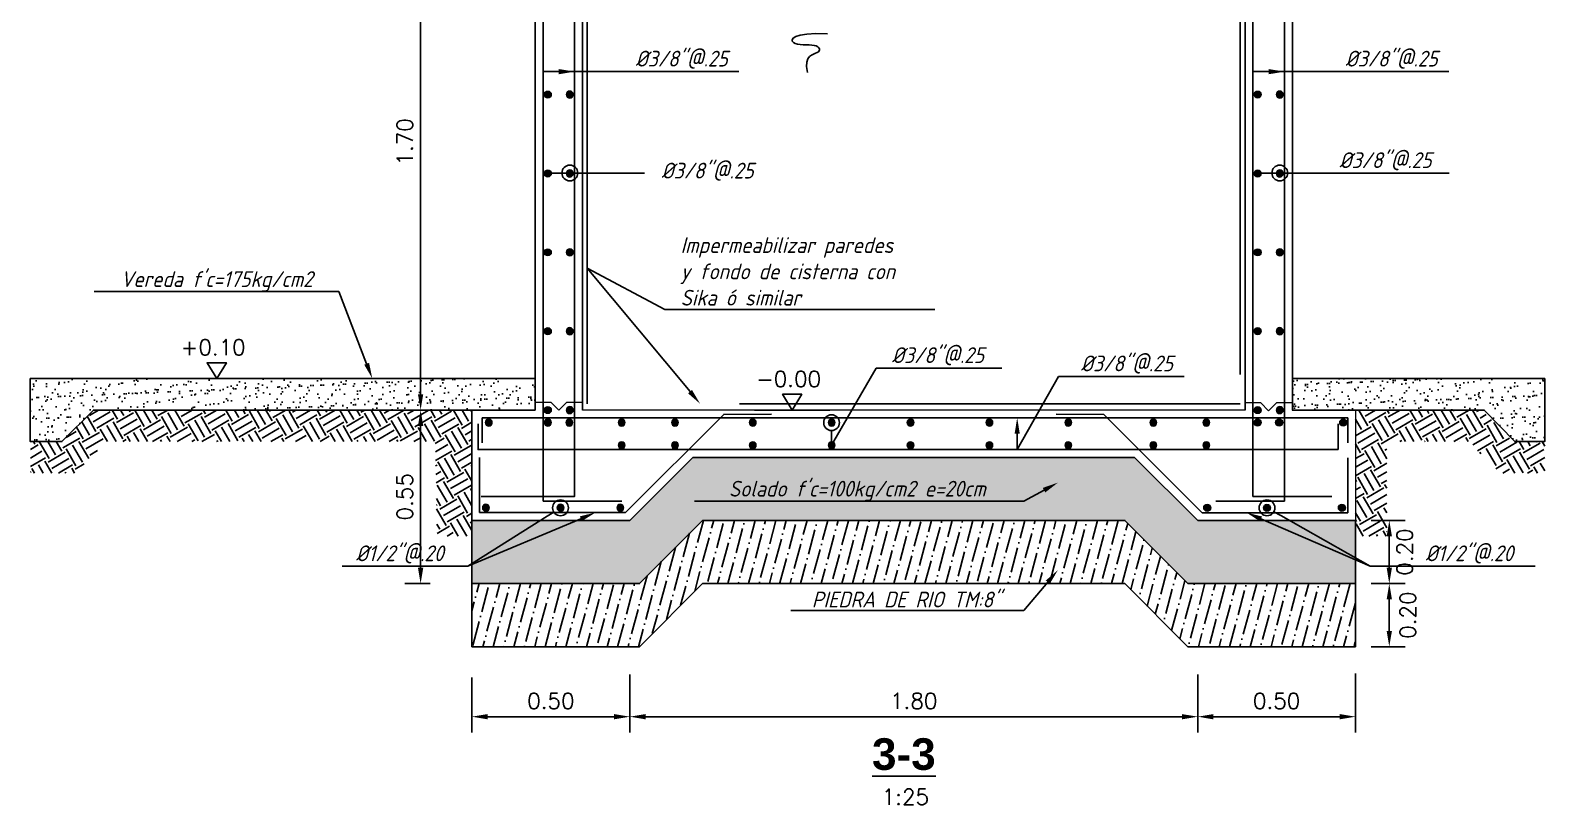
# Model space of a CAD drawing. Header units: metres. Extents: x -90 to 2507, y -28 to 972.
# Drawn here: x -80.724 to -75.924, y -12.879 to -10.424 of the extents above; entities that cross this region are included whole.
import ezdxf
from ezdxf import colors
from ezdxf.entities.mleader import LeaderData, LeaderLine
from ezdxf.enums import TextEntityAlignment as Align
from ezdxf.math import Vec2, Vec3

# ---------------------------------------------------------------- set-up
doc = ezdxf.new("R2010")
doc.units = ezdxf.units.M
doc.linetypes.add('HIDDEN', pattern=[9.525, 6.35, -3.175])
for name, color, linetype in [('A-NIVELES', 7, 'Continuous'), ('A-PISO', 9, 'Continuous'), ('C-CASCO-01', 1, 'Continuous'), ('C-FIERRO-04', 4, 'Continuous'), ('G-achurado', 9, 'Continuous'), ('G-acotado', 8, 'Continuous'), ('G-proyecciones', 2, 'HIDDEN'), ('G-textos-notas', 7, 'Continuous'), ('G-textos-titulos', 4, 'Continuous')]:
    doc.layers.add(name, color=color, linetype=linetype)
doc.layers.add('C - SECCIONES - CASCOS', color=10, linetype='Continuous', lineweight=15)
doc.layers.add('C - SECCIONES - REFUERZOS', color=8, linetype='Continuous', lineweight=20)
doc.styles.add('01COTAS', font='romans.shx')
doc.styles.add('25-NOTAS', font='romans.shx', dxfattribs={"height": 0.05})
doc.styles.add('25-TITULO', font='arialbd.ttf', dxfattribs={"height": 0.1})
doc.styles.add('PRISMA-TEXTOS-GENERALES', font='isocp.shx', dxfattribs={"oblique": 15})
doc.styles.add('ROMANS', font='romans.shx')
doc.dimstyles.new('DIM-25-PLANTA', dxfattribs={"dimscale": 0.025, "dimtxt": 2, "dimasz": 2, "dimexe": 2, "dimexo": 2, "dimgap": 1, "dimtad": 1, "dimzin": 1, "dimdsep": 46, "dimtxsty": '01COTAS', "dimcen": 25, "dimclrd": 256, "dimclre": 256, "dimclrt": 7, "dimadec": 0, "dimazin": 0, "dimtfac": 1, "dimtmove": 2, "dimatfit": 3, "dimfxl": 1, "dimtolj": 1, "dimtzin": 0, "dimarcsym": 0})
pattern_1 = [(82.5, (-4.801193, -3.69681), (-0.03517533, 0.032948178), [0, -0.038, 0, -0.0425, 0, -0.040625]), (52.5, (-4.80119, -3.69681), (-0.01860344, 0.081174493), [0, -0.0205, 0, -0.03425, 0, -0.013125]), (12.5, (-4.822937, -3.718553), (0.054950732, 0.05515081), [0, -0.0125, 0, -0.045, 0, -0.05875]), (2.5, (-4.822937, -3.71855), (0.037626054, 0.06865657), [0, -0.00625, 0, -0.0295, 0, -0.03375])]
pattern_2 = [(30, (-4.80119, -3.69681), (0.02287659, 0.08537659), [0.0625, -0.0625]), (30, (-4.81291, -3.67651), (0.02287659, 0.08537659), [0.0625, -0.0625]), (30, (-4.82463, -3.656214), (0.02287659, 0.08537659), [0.0625, -0.0625]), (120, (-4.82177, -3.64554), (-0.08537659, 0.02287659), [0.0625, -0.0625]), (120, (-4.801473, -3.633824), (-0.08537659, 0.02287659), [0.0625, -0.0625]), (120, (-4.781176, -3.622105), (-0.08537659, 0.02287659), [0.0625, -0.0625])]

# ---------------------------------------------------------------- blocks, each defined once
blk = doc.blocks.new('*D397')
at = {"layer": 'Defpoints', "color": 0, "transparency": 16777216}
for p in [(-79.4868, -11.628), (-79.4064, -11.628), (-79.4064, -12.178)]:
    blk.add_point(p, dxfattribs=at)
at = {"layer": 'G-acotado', "lineweight": -2, "transparency": 16777216}
for p, q in [((-79.4564, -11.628), (-79.5368, -11.628)), ((-79.4868, -12.128), (-79.4868, -11.678)), ((-79.4564, -12.178), (-79.5368, -12.178))]:
    blk.add_line(p, q, dxfattribs=at)
at = {"layer": 'G-acotado', "transparency": 16777216}
for points in [[(-79.4952, -11.678), (-79.4785, -11.678), (-79.4868, -11.628)], [(-79.4952, -12.128), (-79.4785, -12.128), (-79.4868, -12.178)]]:
    blk.add_solid(points, dxfattribs=at)
at = {"layer": 'G-acotado', "color": 7, "transparency": 16777216, "insert": (-79.5368, -11.903), "char_height": 0.05, "attachment_point": 5, "rotation": 90, "style": '01COTAS'}
blk.add_mtext('\\A1;0.55', dxfattribs=at)
blk = doc.blocks.new('*D398')
at = {"layer": 'Defpoints', "color": 0, "transparency": 16777216}
for p in [(-79.4868, -9.928), (-79.3062, -9.928), (-79.4064, -11.628)]:
    blk.add_point(p, dxfattribs=at)
at = {"layer": 'G-acotado', "lineweight": -2, "transparency": 16777216}
for p, q in [((-79.3562, -9.928), (-79.5368, -9.928)), ((-79.4868, -11.578), (-79.4868, -9.978)), ((-79.4564, -11.628), (-79.5368, -11.628))]:
    blk.add_line(p, q, dxfattribs=at)
at = {"layer": 'G-acotado', "transparency": 16777216}
for points in [[(-79.4952, -9.978), (-79.4785, -9.978), (-79.4868, -9.928)], [(-79.4952, -11.578), (-79.4785, -11.578), (-79.4868, -11.628)]]:
    blk.add_solid(points, dxfattribs=at)
at = {"layer": 'G-acotado', "color": 7, "transparency": 16777216, "insert": (-79.5368, -10.778), "char_height": 0.05, "attachment_point": 5, "rotation": 90, "style": '01COTAS'}
blk.add_mtext('\\A1;1.70', dxfattribs=at)
blk = doc.blocks.new('PUNTO FIERRO')
at = {"layer": 'C - SECCIONES - REFUERZOS', "const_width": 0.0125}
blk.add_lwpolyline([(-0.00625, 0, 1), (0.00625, 0, 1)], format="xyb", close=True, dxfattribs=at)
at = {"layer": 'C - SECCIONES - REFUERZOS'}
blk.add_circle((0, 0), 0.0125, dxfattribs=at)
blk = doc.blocks.new('ARTIGAL EST E01E35 160414 MUROS REVISADOS$0$PUNTO FIERRO')
at = {"layer": 'C - SECCIONES - REFUERZOS', "const_width": 0.0125}
blk.add_lwpolyline([(-0.00625, 0, 1), (0.00625, 0, 1)], format="xyb", close=True, dxfattribs=at)
at = {"layer": 'C - SECCIONES - REFUERZOS'}
blk.add_circle((0, 0), 0.0125, dxfattribs=at)
blk = doc.blocks.new('REFUERZO')
at = {"layer": 'C - SECCIONES - REFUERZOS'}
blk.add_circle((-120.1774, -135.1279), 0.0112, dxfattribs=at)
at = {"layer": 'C - SECCIONES - REFUERZOS', "xscale": 0.900000000372529, "yscale": 0.900000000372529, "zscale": 0.900000000372529, "rotation": 180}
blk.add_blockref('ARTIGAL EST E01E35 160414 MUROS REVISADOS$0$PUNTO FIERRO', (-120.1774, -135.1279), dxfattribs=at)
blk = doc.blocks.new('_DotBlank')
at = {"color": 0, "linetype": 'ByBlock', "lineweight": -2}
blk.add_line((-0.5, 0), (-1, 0), dxfattribs=at)
blk.add_circle((0, 0), 0.5, dxfattribs=at)
blk = doc.blocks.new('NIVEL-CORTE')
at = {"color": 1}
blk.add_line((-4.79, 0), (4.79, 0), dxfattribs=at)
blk.add_lwpolyline([(0, 0), (-1.22, 2.01), (1.22, 2.01), (0, 0)])
at = {"style": 'ROMANS'}
blk.add_attdef('+1.50', text='', height=2, dxfattribs=at).set_placement((-0.45, 2.95), align=Align.CENTER)
blk = doc.blocks.new('*D588')
at = {"layer": 'Defpoints', "color": 0, "transparency": 16777216}
for p in [(-77.0239, -12.4162), (-76.5237, -12.4131), (-77.0239, -12.5999)]:
    blk.add_point(p, dxfattribs=at)
at = {"layer": 'G-acotado', "lineweight": -2, "transparency": 16777216}
for p, q in [((-77.0239, -12.4662), (-77.0239, -12.6499)), ((-76.5237, -12.4631), (-76.5237, -12.6499)), ((-76.5737, -12.5999), (-76.9739, -12.5999))]:
    blk.add_line(p, q, dxfattribs=at)
at = {"layer": 'G-acotado', "transparency": 16777216}
for points in [[(-76.9739, -12.5916), (-76.9739, -12.6083), (-77.0239, -12.5999)], [(-76.5737, -12.5916), (-76.5737, -12.6083), (-76.5237, -12.5999)]]:
    blk.add_solid(points, dxfattribs=at)
at = {"layer": 'G-acotado', "color": 7, "transparency": 16777216, "insert": (-76.7738, -12.5499), "char_height": 0.05, "attachment_point": 5, "style": '01COTAS'}
blk.add_mtext('\\A1;0.50', dxfattribs=at)
blk = doc.blocks.new('*D589')
at = {"layer": 'Defpoints', "color": 0, "transparency": 16777216}
for p in [(-78.8239, -12.4162), (-77.0239, -12.4162), (-77.0239, -12.5999)]:
    blk.add_point(p, dxfattribs=at)
at = {"layer": 'G-acotado', "lineweight": -2, "transparency": 16777216}
for p, q in [((-78.8239, -12.4662), (-78.8239, -12.6499)), ((-77.0239, -12.4662), (-77.0239, -12.6499)), ((-78.7739, -12.5999), (-77.0739, -12.5999))]:
    blk.add_line(p, q, dxfattribs=at)
at = {"layer": 'G-acotado', "transparency": 16777216}
for points in [[(-78.7739, -12.5916), (-78.7739, -12.6083), (-78.8239, -12.5999)], [(-77.0739, -12.5916), (-77.0739, -12.6083), (-77.0239, -12.5999)]]:
    blk.add_solid(points, dxfattribs=at)
at = {"layer": 'G-acotado', "color": 7, "transparency": 16777216, "insert": (-77.9239, -12.5499), "char_height": 0.05, "attachment_point": 5, "style": '01COTAS'}
blk.add_mtext('\\A1;1.80', dxfattribs=at)
blk = doc.blocks.new('*D590')
at = {"layer": 'Defpoints', "color": 0, "transparency": 16777216}
for p in [(-79.3241, -12.4254), (-78.8239, -12.4162), (-78.8239, -12.5999)]:
    blk.add_point(p, dxfattribs=at)
at = {"layer": 'G-acotado', "lineweight": -2, "transparency": 16777216}
for p, q in [((-79.3241, -12.4754), (-79.3241, -12.6499)), ((-78.8239, -12.4662), (-78.8239, -12.6499)), ((-79.2741, -12.5999), (-78.8739, -12.5999))]:
    blk.add_line(p, q, dxfattribs=at)
at = {"layer": 'G-acotado', "transparency": 16777216}
for points in [[(-79.2741, -12.5916), (-79.2741, -12.6083), (-79.3241, -12.5999)], [(-78.8739, -12.5916), (-78.8739, -12.6083), (-78.8239, -12.5999)]]:
    blk.add_solid(points, dxfattribs=at)
at = {"layer": 'G-acotado', "color": 7, "transparency": 16777216, "insert": (-79.074, -12.5499), "char_height": 0.05, "attachment_point": 5, "style": '01COTAS'}
blk.add_mtext('\\A1;0.50', dxfattribs=at)
blk = doc.blocks.new('*D591')
at = {"layer": 'Defpoints', "color": 0, "transparency": 16777216}
for p in [(-76.5237, -11.978), (-76.5237, -12.178), (-76.4167, -12.178)]:
    blk.add_point(p, dxfattribs=at)
at = {"layer": 'G-acotado', "lineweight": -2, "transparency": 16777216}
for p, q in [((-76.4737, -11.978), (-76.3667, -11.978)), ((-76.4167, -12.028), (-76.4167, -12.128)), ((-76.4737, -12.178), (-76.3667, -12.178))]:
    blk.add_line(p, q, dxfattribs=at)
at = {"layer": 'G-acotado', "transparency": 16777216}
for points in [[(-76.425, -12.028), (-76.4083, -12.028), (-76.4167, -11.978)], [(-76.425, -12.128), (-76.4083, -12.128), (-76.4167, -12.178)]]:
    blk.add_solid(points, dxfattribs=at)
at = {"layer": 'G-acotado', "color": 7, "transparency": 16777216, "insert": (-76.3676, -12.078), "char_height": 0.05, "attachment_point": 5, "rotation": 90, "style": '01COTAS'}
blk.add_mtext('\\A1;0.20', dxfattribs=at)
blk = doc.blocks.new('*D592')
at = {"layer": 'Defpoints', "color": 0, "transparency": 16777216}
for p in [(-76.5237, -12.178), (-76.5237, -12.378), (-76.4167, -12.378)]:
    blk.add_point(p, dxfattribs=at)
at = {"layer": 'G-acotado', "lineweight": -2, "transparency": 16777216}
for p, q in [((-76.4737, -12.178), (-76.3667, -12.178)), ((-76.4167, -12.228), (-76.4167, -12.328)), ((-76.4737, -12.378), (-76.3667, -12.378))]:
    blk.add_line(p, q, dxfattribs=at)
at = {"layer": 'G-acotado', "transparency": 16777216}
for points in [[(-76.425, -12.228), (-76.4083, -12.228), (-76.4167, -12.178)], [(-76.425, -12.328), (-76.4083, -12.328), (-76.4167, -12.378)]]:
    blk.add_solid(points, dxfattribs=at)
at = {"layer": 'G-acotado', "color": 7, "transparency": 16777216, "insert": (-76.3579, -12.278), "char_height": 0.05, "attachment_point": 5, "rotation": 90, "style": '01COTAS'}
blk.add_mtext('\\A1;0.20', dxfattribs=at)

msp = doc.modelspace()

# ---------------------------------------------------------------- hatches: boundary and pattern name
at = {"layer": 'G-achurado'}
h = msp.add_hatch(dxfattribs=at)
h.set_pattern_fill('AR-SAND', color=256, scale=0.025, angle=45)
h.set_pattern_definition(pattern_1)
h.paths.add_polyline_path([(-79.1239, -11.528), (-80.7239, -11.528), (-80.7239, -11.728), (-80.6239, -11.728), (-80.5239, -11.628), (-79.1239, -11.628)])
h = msp.add_hatch(dxfattribs=at)
h.set_pattern_fill('AR-SAND', color=256, scale=0.025, angle=45)
h.set_pattern_definition(pattern_1)
edge = h.paths.add_edge_path()
edge.add_line((-76.7241, -11.628), (-76.1156, -11.628))
edge.add_line((-76.1156, -11.628), (-76.0189, -11.728))
edge.add_line((-76.0189, -11.728), (-75.9241, -11.728))
edge.add_line((-75.9241, -11.728), (-75.9241, -11.528))
edge.add_line((-75.9241, -11.528), (-76.7241, -11.528))
h = msp.add_hatch(dxfattribs=at)
h.set_pattern_fill('EARTH', color=256, scale=0.25, angle=30)
h.set_pattern_definition(pattern_2)
h.paths.add_polyline_path([(-79.3241, -12.028), (-79.3241, -11.628), (-80.0739, -11.628), (-80.5237, -11.628), (-80.6237, -11.728), (-80.7237, -11.728), (-80.7237, -11.828), (-80.5823, -11.828), (-80.4823, -11.728), (-79.4408, -11.728), (-79.4343, -12.028)])
h = msp.add_hatch(dxfattribs=at)
h.set_pattern_fill('EARTH', color=256, scale=0.25, angle=30)
h.set_pattern_definition(pattern_2)
h.paths.add_polyline_path([(-76.5237, -12.028), (-76.5237, -11.7058), (-76.5237, -11.628), (-76.1241, -11.628), (-76.0241, -11.728), (-75.9241, -11.728), (-75.9241, -11.828), (-76.0655, -11.828), (-76.1655, -11.728), (-76.4245, -11.728), (-76.4245, -12.028)])
h = msp.add_hatch(dxfattribs=at)
h.set_pattern_fill('AR-SAND', color=256, scale=0.025, angle=45)
h.set_pattern_definition([(82.5, (0.54196, -3.69681), (-0.03517533, 0.032948178), [0, -0.038, 0, -0.0425, 0, -0.040625]), (52.5, (0.54196, -3.69681), (-0.01860344, 0.081174493), [0, -0.0205, 0, -0.03425, 0, -0.013125]), (12.5, (0.520216, -3.718553), (0.054950732, 0.05515081), [0, -0.0125, 0, -0.045, 0, -0.05875]), (2.5, (0.520216, -3.71855), (0.037626054, 0.06865657), [0, -0.00625, 0, -0.0295, 0, -0.03375])])
h.paths.add_polyline_path([(-76.5237, -11.978), (-77.0238, -11.978), (-77.2238, -11.778), (-78.624, -11.778), (-78.8239, -11.978), (-79.3241, -11.978), (-79.3241, -12.178), (-78.793, -12.178), (-78.5931, -11.978), (-77.2547, -11.978), (-77.0548, -12.178), (-76.5237, -12.178)])
h = msp.add_hatch(dxfattribs=at)
h.set_pattern_fill('ANSI36', color=256, scale=0.01, angle=30)
h.set_pattern_definition([(75, (5.95328, -0.192742), (-0.016287512, 0.061886758), [0.079375, -0.015875, 0, -0.015875])])
h.paths.add_polyline_path([(-77.5015, -11.978), (-78.594, -11.978), (-78.7939, -12.178), (-79.3241, -12.178), (-79.325, -12.2952), (-79.325, -12.378), (-78.7939, -12.378), (-78.594, -12.178), (-77.5475, -12.178)])
h.paths.add_polyline_path([(-77.2556, -11.978), (-77.5015, -11.978), (-77.5475, -12.178), (-77.2556, -12.178), (-77.0557, -12.378), (-76.5246, -12.378), (-76.5246, -12.3233), (-76.74, -12.3233), (-76.7746, -12.178), (-77.0557, -12.178)])
h.paths.add_polyline_path([(-76.5237, -12.178), (-76.7559, -12.178), (-76.74, -12.3233), (-76.5246, -12.3233)])
h.paths.add_polyline_path([(-76.7559, -12.178), (-76.7746, -12.178), (-76.74, -12.3233)], flags=17)

# ---------------------------------------------------------------- linework, layer by layer
at = {"layer": 'A-PISO'}
msp.add_lwpolyline([(-78.1969, -10.4356), (-78.2341, -10.4346), (-78.2627, -10.436), (-78.2836, -10.4392), (-78.2978, -10.4436), (-78.3061, -10.4488), (-78.3096, -10.4541), (-78.3091, -10.4592), (-78.3055, -10.4634), (-78.2998, -10.4664), (-78.2925, -10.4683), (-78.284, -10.4694), (-78.2747, -10.4699), (-78.2651, -10.4702), (-78.2557, -10.4704), (-78.2468, -10.471), (-78.2391, -10.4721), (-78.2327, -10.4739), (-78.2279, -10.4764), (-78.2245, -10.4794), (-78.2227, -10.4826), (-78.2223, -10.486), (-78.2234, -10.4893), (-78.226, -10.4924), (-78.2301, -10.495), (-78.2356, -10.4972), (-78.2418, -10.4996), (-78.2483, -10.5028), (-78.2544, -10.5076), (-78.2593, -10.5148), (-78.2625, -10.525), (-78.2633, -10.539), (-78.2611, -10.5576)], dxfattribs=at)
at = {"layer": 'C - SECCIONES - CASCOS'}
for p, q in [((-79.3241, -11.628), (-79.1239, -11.628)), ((-76.8739, -11.628), (-78.9739, -11.628)), ((-76.5237, -11.628), (-76.5237, -12.028))]:
    msp.add_line(p, q, dxfattribs=at)
at = {"layer": 'C - SECCIONES - CASCOS', "linetype": 'HIDDEN', "ltscale": 0.075}
for points in [[(-79.1239, -11.603), (-79.0739, -11.603), (-79.0489, -11.628), (-79.0489, -11.628), (-79.0239, -11.603), (-78.9739, -11.603)], [(-76.7241, -11.6054), (-76.7741, -11.6054), (-76.7991, -11.6304), (-76.7991, -11.6304), (-76.8241, -11.6054), (-76.8741, -11.6054)]]:
    msp.add_lwpolyline(points, dxfattribs=at)
at = {"layer": 'C - SECCIONES - CASCOS'}
msp.add_lwpolyline([(-78.624, -11.778), (-78.8239, -11.978), (-79.3241, -11.978)], dxfattribs=at)
at = {"layer": 'C-CASCO-01'}
for p, q in [((-79.1239, -9.928), (-79.1239, -11.628)), ((-76.7239, -9.928), (-76.7239, -11.628)), ((-79.3241, -11.628), (-79.3241, -12.028)), ((-76.5237, -11.628), (-76.7239, -11.628)), ((-76.7239, -11.628), (-76.5237, -11.628)), ((-78.624, -11.778), (-78.8239, -11.978)), ((-77.2238, -11.778), (-78.624, -11.778)), ((-77.0239, -11.978), (-77.2238, -11.778)), ((-78.8239, -11.978), (-79.3241, -11.978)), ((-79.3241, -11.978), (-79.3241, -12.378)), ((-76.5237, -11.978), (-77.0239, -11.978)), ((-76.5237, -11.978), (-76.5237, -11.978)), ((-76.5237, -11.978), (-76.5237, -11.978)), ((-76.5237, -12.178), (-76.5237, -11.978)), ((-76.5237, -12.378), (-76.5237, -11.978))]:
    msp.add_line(p, q, dxfattribs=at)
for points in [[(-78.9739, -11.628), (-78.9739, -11.628), (-78.9739, -9.798)], [(-76.8739, -9.928), (-76.8739, -9.928), (-76.8739, -11.628)], [(-76.7241, -11.628), (-76.1156, -11.628), (-76.0189, -11.728), (-75.9241, -11.728), (-75.9241, -11.528), (-76.7241, -11.528)], [(-77.2238, -11.778), (-77.0239, -11.978), (-76.5237, -11.978)], [(-79.3241, -12.178), (-78.793, -12.178), (-78.5931, -11.978), (-77.2547, -11.978), (-77.0548, -12.178), (-76.5237, -12.178)], [(-79.3241, -12.378), (-78.793, -12.378), (-78.5931, -12.178), (-77.2547, -12.178), (-77.0548, -12.378), (-76.5237, -12.378)]]:
    msp.add_lwpolyline(points, dxfattribs=at)
msp.add_lwpolyline([(-79.1239, -11.528), (-80.7239, -11.528), (-80.7239, -11.728), (-80.6239, -11.728), (-80.5239, -11.628), (-79.1239, -11.628)], close=True, dxfattribs=at)
at = {"layer": 'C-FIERRO-04'}
for p, q in [((-79.0989, -9.8268), (-79.0989, -11.9167)), ((-76.8489, -11.9019), (-76.8489, -9.8018)), ((-76.7489, -11.9167), (-76.7489, -9.8268)), ((-76.5477, -11.653), (-76.5477, -11.7314)), ((-76.5786, -11.753), (-76.5786, -11.6713)), ((-79.3001, -11.953), (-79.3001, -11.7781)), ((-76.5477, -11.954), (-76.5477, -11.7791)), ((-76.5987, -11.9019), (-76.8489, -11.9019)), ((-79.0989, -11.9167), (-78.8489, -11.9167)), ((-76.7489, -11.9167), (-76.9667, -11.9167)), ((-78.8373, -11.953), (-79.3001, -11.953))]:
    msp.add_line(p, q, dxfattribs=at)
for points in [[(-79.2948, -11.9019), (-78.9989, -11.9019), (-78.9989, -9.8018)], [(-76.5477, -11.653), (-79.2913, -11.653), (-79.2913, -11.7314)], [(-78.3748, -11.6415), (-78.526, -11.6417), (-78.8373, -11.953)], [(-77.473, -11.6415), (-77.3218, -11.6417), (-77.0095, -11.954), (-76.5477, -11.954)], [(-76.5786, -11.753), (-79.3046, -11.753), (-79.3046, -11.6713)]]:
    msp.add_lwpolyline(points, dxfattribs=at)
at = {"layer": 'G-proyecciones', "linetype": 'HIDDEN', "ltscale": 0.25}
msp.add_line((-78.9589, -11.608), (-78.9589, -9.928), dxfattribs=at)
msp.add_lwpolyline([(-76.8889, -9.928), (-76.8889, -9.928), (-76.8889, -11.608), (-78.9589, -11.608)], dxfattribs=at)

# ---------------------------------------------------------------- block references
at = {"layer": 'A-NIVELES', "xscale": 0.025, "yscale": 0.025, "zscale": 0.025}
for p, values in [((-80.1329, -11.528), {'+1.50': '+0.10'}), ((-78.3092, -11.628), {'+1.50': '-0.00'})]:
    msp.add_blockref('NIVEL-CORTE', p, dxfattribs=at).add_auto_attribs(values)
at = {"layer": 'C - SECCIONES - REFUERZOS', "yscale": 0.900000000372529, "zscale": 0.900000000372529}
for p, xscale, rotation in [((-79.0839, -10.628), 0.900000000372529, 90.00000000000001), ((-79.0139, -10.628), -0.900000000372529, 270), ((-76.8339, -10.628), 0.900000000372529, 90.00000000000001), ((-76.7639, -10.628), -0.900000000372529, 270), ((-79.0839, -10.878), 0.900000000372529, 90.00000000000001), ((-79.0139, -10.878), -0.900000000372529, 270), ((-76.8339, -10.878), 0.900000000372529, 90.00000000000001), ((-76.7639, -10.878), -0.900000000372529, 270), ((-79.0839, -11.128), 0.900000000372529, 90.00000000000001), ((-79.0139, -11.128), -0.900000000372529, 270), ((-76.8339, -11.128), 0.900000000372529, 90.00000000000001), ((-76.7639, -11.128), -0.900000000372529, 270), ((-79.0839, -11.378), 0.900000000372529, 90.00000000000001), ((-79.0139, -11.378), -0.900000000372529, 270), ((-76.8339, -11.378), 0.900000000372529, 90.00000000000001), ((-76.7639, -11.378), -0.900000000372529, 270), ((-79.0839, -11.628), 0.900000000372529, 90.00000000000001), ((-79.0139, -11.628), -0.900000000372529, 270), ((-76.8339, -11.628), 0.900000000372529, 90.00000000000001), ((-76.7639, -11.628), -0.900000000372529, 270)]:
    msp.add_blockref('PUNTO FIERRO', p, dxfattribs=dict(at, xscale=xscale, rotation=rotation))
at = {"layer": 'C - SECCIONES - REFUERZOS', "xscale": -1}
for p in [(-199.4482, 123.4602), (-199.261, 123.4602), (-199.1928, 123.4602), (-199.0271, 123.4602), (-198.8581, 123.4602), (-198.6115, 123.4602), (-198.3615, 123.4602), (-198.1115, 123.4602), (-197.8615, 123.4602), (-197.6115, 123.4602), (-197.3419, 123.4602), (-197.1738, 123.4602), (-199.0271, 123.3883), (-198.8581, 123.3883), (-198.6115, 123.3883), (-198.3615, 123.3883), (-198.1115, 123.3883), (-197.8615, 123.3883), (-197.6115, 123.3883), (-197.3419, 123.3883), (-197.1738, 123.3883), (-199.4572, 123.1901), (-199.2208, 123.1901), (-199.0314, 123.1901)]:
    msp.add_blockref('REFUERZO', p, dxfattribs=at)
at = {"layer": 'C - SECCIONES - REFUERZOS'}
for p in [(43.3433, 123.4602), (43.4117, 123.4602), (43.6147, 123.4602), (43.1837, 123.1901), (43.3731, 123.1901), (43.6105, 123.1901)]:
    msp.add_blockref('REFUERZO', p, dxfattribs=at)

# ---------------------------------------------------------------- texts
at = {"layer": 'G-textos-notas', "style": '25-NOTAS'}
msp.add_text('1:25', height=0.05, dxfattribs=at).set_placement((-77.9504, -12.8539), align=Align.MIDDLE_CENTER)
at = {"layer": 'G-textos-titulos', "insert": (-77.9552, -12.7191, 0), "char_height": 0.1, "attachment_point": 5, "style": '25-TITULO'}
msp.add_mtext('{\\L3-3}', dxfattribs=at)

# ---------------------------------------------------------------- dimensions: what is measured, and where the dimension line sits
at = {"layer": 'G-acotado'}
for base, p1, p2, angle, picture, middle in [((-79.4868, -9.928), (-79.4064, -11.628), (-79.3062, -9.928), 90, '*D398', (-79.5368, -10.778)), ((-79.4868, -11.628), (-79.4064, -12.178), (-79.4064, -11.628), 90, '*D397', (-79.5368, -11.903)), ((-77.0239, -12.5999), (-76.5237, -12.4131), (-77.0239, -12.4162), 180, '*D588', (-76.7738, -12.5499))]:
    dim = msp.add_linear_dim(base=base, p1=p1, p2=p2, angle=angle, dimstyle='DIM-25-PLANTA', dxfattribs=at)
    dim.commit()
    dim.dimension.update_dxf_attribs({"geometry": picture, "text_midpoint": middle})
for base, p1, p2, angle, picture, middle, dimtype in [((-76.4167, -12.178), (-76.5237, -11.978), (-76.5237, -12.178), 270, '*D591', (-76.3676, -12.078), 161), ((-76.4167, -12.378), (-76.5237, -12.178), (-76.5237, -12.378), 90, '*D592', (-76.3579, -12.278), 160)]:
    dim = msp.add_linear_dim(base=base, p1=p1, p2=p2, angle=angle, dimstyle='DIM-25-PLANTA', dxfattribs=at)
    dim.commit()
    dim.dimension.update_dxf_attribs({"geometry": picture, "text_midpoint": middle, "dimtype": dimtype})
for base, p1, p2, picture, middle in [((-78.8239, -12.5999), (-79.3241, -12.4254), (-78.8239, -12.4162), '*D590', (-79.074, -12.5499)), ((-77.0239, -12.5999), (-78.8239, -12.4162), (-77.0239, -12.4162), '*D589', (-77.9239, -12.5499))]:
    dim = msp.add_linear_dim(base=base, p1=p1, p2=p2, dimstyle='DIM-25-PLANTA', dxfattribs=at)
    dim.commit()
    dim.dimension.update_dxf_attribs({"geometry": picture, "text_midpoint": middle})

# ---------------------------------------------------------------- leaders
ml = msp.add_multileader_mtext('Standard', dxfattribs=at)
ml.set_content('\\A1;{\\C1;%%C3/8"@.25}', color=256, style='PRISMA-TEXTOS-GENERALES')
ml.set_leader_properties(color=256, linetype='ByLayer', lineweight=-1)
ml.build(insert=Vec2(0, 0))
ml.multileader.update_dxf_attribs({"text_left_attachment_type": 5, "text_right_attachment_type": 5, "dogleg_length": 0.05, "arrow_head_size": 0.05})
ctx = ml.context
ctx.base_point, ctx.char_height, ctx.arrow_head_size, ctx.landing_gap_size, ctx.plane_origin = Vec3(-78.8592, -10.5553), 0.05, 0.05, 0.0333, Vec3(-79.0153, -10.6363)
ctx.left_attachment, ctx.right_attachment, ctx.text_align_type = 5, 5, 2
notes = []
notes.append((ctx, [(0, (1, 1, 0), (-78.8758, -10.5553), (1, 0), 0.0167, [(1, [(-78.9989, -10.5553), (-79.0989, -10.5553)], 0, [])])]))
ctx.mtext.insert, ctx.mtext.alignment, ctx.mtext.flow_direction = Vec3(-78.5133, -10.4891), 3, 5
ml = msp.add_multileader_mtext('Standard', dxfattribs=at)
ml.set_content('\\A1;{\\C1;%%C3/8"@.25}', color=256, style='PRISMA-TEXTOS-GENERALES')
ml.set_leader_properties(color=256, linetype='ByLayer', lineweight=-1)
ml.build(insert=Vec2(0, 0))
ml.multileader.update_dxf_attribs({"text_left_attachment_type": 5, "text_right_attachment_type": 5, "dogleg_length": 0.05, "arrow_head_size": 0.05})
ctx = ml.context
ctx.base_point, ctx.char_height, ctx.arrow_head_size, ctx.landing_gap_size, ctx.plane_origin = Vec3(-76.6092, -10.5553), 0.05, 0.05, 0.0333, Vec3(-76.7653, -10.6363)
ctx.left_attachment, ctx.right_attachment, ctx.text_align_type = 5, 5, 2
notes.append((ctx, [(0, (1, 1, 0), (-76.6258, -10.5553), (1, 0), 0.0167, [(1, [(-76.7489, -10.5553), (-76.8489, -10.5553)], 0, [])])]))
ctx.mtext.insert, ctx.mtext.alignment, ctx.mtext.flow_direction = Vec3(-76.2633, -10.4891), 3, 5
ml = msp.add_multileader_mtext('Standard', dxfattribs=at)
ml.set_content('\\A1;{\\C1;%%C3/8"@.25}', color=256, style='PRISMA-TEXTOS-GENERALES')
ml.set_leader_properties(color=256, linetype='ByLayer', lineweight=-1)
ml.set_arrow_properties(name='DOTBLANK')
ml.build(insert=Vec2(0, 0))
ml.multileader.update_dxf_attribs({"text_right_attachment_type": 5, "dogleg_length": 0.098, "arrow_head_size": 0.05})
ctx = ml.context
ctx.base_point, ctx.char_height, ctx.arrow_head_size, ctx.landing_gap_size, ctx.plane_origin = Vec3(-78.777, -10.877), 0.05, 0.05, 0.0333, Vec3(-79.0145, -11.504)
ctx.right_attachment, ctx.text_align_type = 5, 2
notes.append((ctx, [(0, (1, 1, 0), (-78.875, -10.877), (1, 0), 0.098, [(1, [(-79.0139, -10.8766), (-79.083, -10.877)], 0, [])])]))
ctx.mtext.insert, ctx.mtext.alignment, ctx.mtext.flow_direction = Vec3(-78.4311, -10.844), 3, 5
ml = msp.add_multileader_mtext('Standard', dxfattribs=at)
ml.set_content('\\A1;{\\C1;%%C3/8"@.25}', color=256, style='PRISMA-TEXTOS-GENERALES')
ml.set_leader_properties(color=256, linetype='ByLayer', lineweight=-1)
ml.set_arrow_properties(name='DOTBLANK')
ml.build(insert=Vec2(0, 0))
ml.multileader.update_dxf_attribs({"text_left_attachment_type": 5, "text_right_attachment_type": 5, "dogleg_length": 0.0167, "arrow_head_size": 0.05})
ctx = ml.context
ctx.base_point, ctx.char_height, ctx.arrow_head_size, ctx.landing_gap_size, ctx.plane_origin = Vec3(-76.6083, -10.877), 0.05, 0.05, 0.0333, Vec3(-76.7645, -11.504)
ctx.left_attachment, ctx.right_attachment = 5, 5
notes.append((ctx, [(0, (1, 1, 0), (-76.625, -10.877), (1, 0), 0.0167, [(1, [(-76.7639, -10.8766), (-76.833, -10.877)], 0, [])])]))
ctx.mtext.insert, ctx.mtext.flow_direction = Vec3(-76.575, -10.8109), 5
ml = msp.add_multileader_mtext('Standard', dxfattribs=at)
ml.set_content('{\\C1;Impermeabilizar paredes\\Py fondo de cisterna con\\PSika ó similar}', color=256, style='PRISMA-TEXTOS-GENERALES')
ml.set_leader_properties(color=256, linetype='ByLayer', lineweight=-1)
ml.build(insert=Vec2(0, 0))
ml.multileader.update_dxf_attribs({"text_left_attachment_type": 5, "text_right_attachment_type": 5, "dogleg_length": 0.05, "arrow_head_size": 0.05})
ctx = ml.context
ctx.base_point, ctx.char_height, ctx.arrow_head_size, ctx.landing_gap_size, ctx.plane_origin = Vec3(-78.6961, -11.3092), 0.05, 0.05, 0.0333, Vec3(-78.699, -12.774)
ctx.left_attachment, ctx.right_attachment = 5, 5
notes.append((ctx, [(0, (1, 1, 0), (-78.7128, -11.3092), (1, 0), 0.0167, [(1, [(-78.601, -11.608), (-78.9589, -11.178)], 0, [])])]))
ctx.mtext.insert, ctx.mtext.flow_direction = Vec3(-78.6628, -11.0801), 5
ml = msp.add_multileader_mtext('Standard', dxfattribs=at)
ml.set_content("\\A1;{\\C1;Vereda f'c=175kg/cm2 }", color=256, style='PRISMA-TEXTOS-GENERALES')
ml.set_leader_properties(color=256, linetype='ByLayer', lineweight=-1)
ml.build(insert=Vec2(0, 0))
ml.multileader.update_dxf_attribs({"text_left_attachment_type": 5, "text_right_attachment_type": 5, "dogleg_length": 0.0167, "arrow_head_size": 0.05})
ctx = ml.context
ctx.base_point, ctx.char_height, ctx.arrow_head_size, ctx.landing_gap_size, ctx.plane_origin = Vec3(-80.471, -11.2522), 0.05, 0.05, 0.0333, Vec3(-79.6657, -10.0452)
ctx.left_attachment, ctx.right_attachment = 5, 5
notes.append((ctx, [(0, (1, 1, 0), (-79.7456, -11.2522), (-1, 0), 0.0167, [(0, [(-79.6399, -11.528)], 0, [])])]))
ctx.mtext.insert, ctx.mtext.flow_direction = Vec3(-80.4377, -11.1879), 5
ml = msp.add_multileader_mtext('Standard', dxfattribs=at)
ml.set_content('{\\C1;%%C3/8"@.25}', color=256, style='PRISMA-TEXTOS-GENERALES')
ml.set_leader_properties(color=256, linetype='ByLayer', lineweight=-1)
ml.set_arrow_properties(name='DOTBLANK')
ml.build(insert=Vec2(0, 0))
ml.multileader.update_dxf_attribs({"text_left_attachment_type": 5, "text_right_attachment_type": 5, "dogleg_length": 0.0167, "arrow_head_size": 0.05})
ctx = ml.context
ctx.base_point, ctx.char_height, ctx.arrow_head_size, ctx.landing_gap_size, ctx.plane_origin = Vec3(-78.0266, -11.4951), 0.05, 0.05, 0.0333, Vec3(-78.4065, -12.8538)
ctx.left_attachment, ctx.right_attachment = 5, 5
notes.append((ctx, [(0, (1, 1, 0), (-78.0432, -11.4951), (1, 0), 0.0167, [(1, [(-78.1843, -11.6678), (-78.1843, -11.7397)], 0, [])])]))
ctx.mtext.insert, ctx.mtext.flow_direction = Vec3(-77.9932, -11.4289), 5
ml = msp.add_multileader_mtext('Standard', dxfattribs=at)
ml.set_content('{\\C1;%%C3/8"@.25}', color=256, style='PRISMA-TEXTOS-GENERALES')
ml.set_leader_properties(color=256, linetype='ByLayer', lineweight=-1)
ml.build(insert=Vec2(0, 0))
ml.multileader.update_dxf_attribs({"text_left_attachment_type": 5, "text_right_attachment_type": 5, "dogleg_length": 0.05, "arrow_head_size": 0.05})
ctx = ml.context
ctx.base_point, ctx.char_height, ctx.arrow_head_size, ctx.landing_gap_size, ctx.plane_origin = Vec3(-77.4479, -11.5213), 0.05, 0.05, 0.0333, Vec3(-77.7181, -12.8538)
ctx.left_attachment, ctx.right_attachment, ctx.text_align_type = 5, 5, 2
notes.append((ctx, [(0, (1, 1, 0), (-77.4646, -11.5213), (1, 0), 0.0167, [(1, [(-77.596, -11.6528), (-77.596, -11.753)], 0, [])])]))
ctx.mtext.insert, ctx.mtext.alignment, ctx.mtext.flow_direction = Vec3(-77.1021, -11.4552), 3, 5
ml = msp.add_multileader_mtext('Standard', dxfattribs=at)
ml.set_content("\\A1;{\\C1;Solado f'c=100kg/cm2 e=20cm}", color=256, style='PRISMA-TEXTOS-GENERALES')
ml.set_leader_properties(color=256, linetype='ByLayer', lineweight=-1)
ml.build(insert=Vec2(0, 0))
ml.multileader.update_dxf_attribs({"text_right_attachment_type": 5, "dogleg_length": 0.3081, "arrow_head_size": 0.05})
ctx = ml.context
ctx.base_point, ctx.char_height, ctx.arrow_head_size, ctx.landing_gap_size, ctx.plane_origin = Vec3(-78.5431, -11.8844), 0.05, 0.05, 0.0333, Vec3(-77.5428, -13.3908)
ctx.right_attachment = 5
notes.append((ctx, [(0, (1, 1, 0), (-77.5748, -11.9165), (-1, 0), 0.0318, [(0, [(-77.467, -11.858)], 0, [])])]))
ctx.mtext.insert, ctx.mtext.flow_direction = Vec3(-78.5098, -11.8522), 5
ml = msp.add_multileader_mtext('Standard', dxfattribs=at)
ml.set_content('{\\C1; }', color=256, style='PRISMA-TEXTOS-GENERALES')
ml.set_leader_properties(color=256, linetype='ByLayer', lineweight=-1)
ml.set_arrow_properties(name='DOTBLANK')
ml.build(insert=Vec2(0, 0))
ml.multileader.update_dxf_attribs({"text_right_attachment_type": 5, "dogleg_length": 0.098, "arrow_head_size": 0.05})
ctx = ml.context
ctx.base_point, ctx.char_height, ctx.arrow_head_size, ctx.landing_gap_size, ctx.plane_origin = Vec3(-79.5221, -12.0983), 0.05, 0.05, 0.0333, Vec3(-79.2372, -13.4857)
ctx.right_attachment, ctx.text_align_type = 5, 2
notes.append((ctx, [(0, (1, 1, 0), (-79.3375, -12.1233), (-1, 0), 0.098, [(0, [(-79.0435, -11.9378)], 0, [])])]))
ctx.mtext.insert, ctx.mtext.alignment, ctx.mtext.flow_direction = Vec3(-79.4688, -12.0733), 3, 5
ml = msp.add_multileader_mtext('Standard', dxfattribs=at)
ml.set_content('{\\C1; }', color=256, style='PRISMA-TEXTOS-GENERALES')
ml.set_leader_properties(color=256, linetype='ByLayer', lineweight=-1)
ml.set_arrow_properties(name='DOTBLANK')
ml.build(insert=Vec2(0, 0))
ml.multileader.update_dxf_attribs({"text_left_attachment_type": 5, "text_right_attachment_type": 5, "dogleg_length": 0.0167, "arrow_head_size": 0.05})
ctx = ml.context
ctx.base_point, ctx.char_height, ctx.arrow_head_size, ctx.landing_gap_size, ctx.plane_origin = Vec3(-76.3352, -12.1233), 0.05, 0.05, 0.0333, Vec3(-75.7105, -13.4857)
ctx.left_attachment, ctx.right_attachment = 5, 5
notes.append((ctx, [(0, (1, 1, 0), (-76.4777, -12.1233), (1, 0), 0.1424, [(0, [(-76.8043, -11.9378)], 0, [])])]))
ctx.mtext.insert, ctx.mtext.flow_direction = Vec3(-76.3019, -12.0733), 5
ml = msp.add_multileader_mtext('Standard', dxfattribs=at)
ml.set_content('\\A1;{\\C1;%%C1/2"@.20}', color=256, style='PRISMA-TEXTOS-GENERALES')
ml.set_leader_properties(color=256, linetype='ByLayer', lineweight=-1)
ml.build(insert=Vec2(0, 0))
ml.multileader.update_dxf_attribs({"text_left_attachment_type": 5, "text_right_attachment_type": 5, "dogleg_length": 0.0167, "arrow_head_size": 0.05})
ctx = ml.context
ctx.base_point, ctx.char_height, ctx.arrow_head_size, ctx.landing_gap_size, ctx.plane_origin = Vec3(-79.7252, -12.1233), 0.05, 0.05, 0.0333, Vec3(-79.1064, -13.4857)
ctx.left_attachment, ctx.right_attachment = 5, 5
notes.append((ctx, [(0, (1, 1, 0), (-79.3375, -12.1233), (-1, 0), 0.0167, [(0, [(-78.9329, -11.953)], 0, [])])]))
ctx.mtext.insert, ctx.mtext.flow_direction = Vec3(-79.6919, -12.0571), 5
ml = msp.add_multileader_mtext('Standard', dxfattribs=at)
ml.set_content('\\A1;{\\C1;%%C1/2"@.20}', color=256, style='PRISMA-TEXTOS-GENERALES')
ml.set_leader_properties(color=256, linetype='ByLayer', lineweight=-1)
ml.build(insert=Vec2(0, 0))
ml.multileader.update_dxf_attribs({"text_left_attachment_type": 5, "text_right_attachment_type": 5, "dogleg_length": 0.0167, "arrow_head_size": 0.05})
ctx = ml.context
ctx.base_point, ctx.char_height, ctx.arrow_head_size, ctx.landing_gap_size, ctx.plane_origin = Vec3(-76.3352, -12.1233), 0.05, 0.05, 0.0333, Vec3(-75.8414, -13.4857)
ctx.left_attachment, ctx.right_attachment = 5, 5
notes.append((ctx, [(0, (1, 1, 0), (-76.4777, -12.1233), (1, 0), 0.1424, [(0, [(-76.8692, -11.953)], 0, [])])]))
ctx.mtext.insert, ctx.mtext.flow_direction = Vec3(-76.3019, -12.0571), 5
ml = msp.add_multileader_mtext('Standard', dxfattribs=at)
ml.set_content('\\A1;{\\C1;PIEDRA DE RIO TM:8"}', color=256, style='PRISMA-TEXTOS-GENERALES')
ml.set_leader_properties(color=256, linetype='ByLayer', lineweight=-1)
ml.build(insert=Vec2(0, 0))
ml.multileader.update_dxf_attribs({"text_right_attachment_type": 5, "dogleg_length": 0.3081, "arrow_head_size": 0.05})
ctx = ml.context
ctx.base_point, ctx.char_height, ctx.arrow_head_size, ctx.landing_gap_size, ctx.plane_origin = Vec3(-78.2804, -12.2286), 0.05, 0.05, 0.0333, Vec3(-77.5428, -13.7381)
ctx.right_attachment = 5
notes.append((ctx, [(0, (1, 1, 0), (-77.5748, -12.2638), (-1, 0), 0.0318, [(0, [(-77.467, -12.1353)], 0, [])])]))
ctx.mtext.insert, ctx.mtext.flow_direction = Vec3(-78.247, -12.2035), 5
for ctx, leaders in notes:
    for number, flags, end, landing, length, lines in leaders:
        leader = LeaderData()
        leader.index, (leader.has_last_leader_line, leader.has_dogleg_vector, leader.attachment_direction) = number, flags
        leader.last_leader_point, leader.dogleg_vector, leader.dogleg_length = Vec3(end), Vec3(landing), length
        for number, points, colour, breaks in lines:
            line = LeaderLine()
            line.index, line.vertices, line.color, line.breaks = number, Vec3.list(points), colors.encode_raw_color(colour), breaks
            leader.lines.append(line)
        ctx.leaders.append(leader)

doc.saveas('drawing.dxf')
